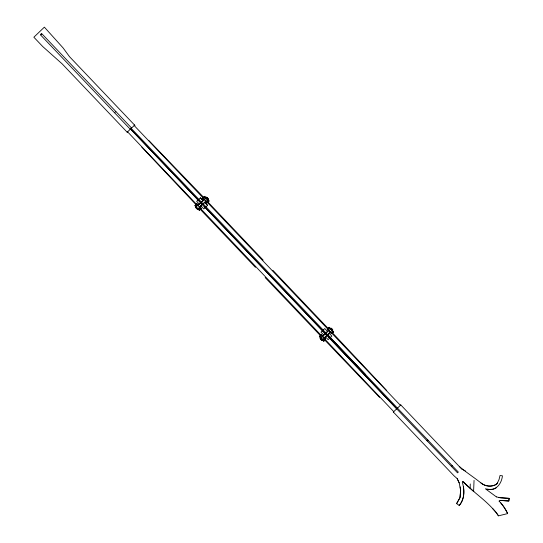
<?xml version="1.0" encoding="UTF-8"?>
<svg xmlns="http://www.w3.org/2000/svg" width="543" height="543" viewBox="0 0 543 543"><rect width="100%" height="100%" fill="white"/><g stroke="black" fill="none" stroke-linecap="round" stroke-linejoin="round"><path stroke-width="0.81" d="M196.966 204.012L195.399 205.621L196.335 206.496L195.521 205.627M197.489 209.265L195.555 207.46L196.125 206.924L194.883 205.614L196.457 204.114M199.301 209.883L201.019 208.254L199.308 209.863L198.066 208.546L197.496 209.089L196.023 207.46L196.566 206.931M199.6 206.598L201.175 208.254L199.301 210.039L198.059 208.729L197.489 209.265L198.052 208.946L199.295 210.256L199.322 209.252L198.086 207.942L197.516 208.587L195.948 207.46L197.021 206.937L195.276 205.621L196.152 206.496M203.53 198.365L204.609 196.742L202.892 198.351M204.317 200.007L202.743 198.351L204.616 196.349L205.865 197.652L206.428 197.116L208.356 199.138L207.793 199.681L209.035 200.985L206.937 202.98M204.589 197.353L205.831 198.657L206.394 198.012L207.487 199.138L206.415 197.509L207.989 199.138L206.401 197.733M325.529 339.192L323.811 340.821L322.569 339.45L322.006 340.033L320.431 338.404L321.069 337.868M322.006 340.033L322.569 339.45M320.954 335.058L319.379 336.558L320.628 337.861L320.065 338.404L321.992 340.434L322.556 339.891L323.811 340.97M323.818 340.787L323.832 340.196L325.216 339.151M327.673 329.296L329.234 328.053M327.422 329.289L328.026 329.302L327.422 329.296L329.119 327.66L327.524 329.296M329.092 328.291L329.133 327.286L330.368 328.596L330.931 328.06L332.866 330.083L332.078 330.619L333.538 331.929L332.296 330.619C333.66 330.205 330.768 326.906 330.361 328.814L329.119 327.51L327.246 329.289L328.82 330.945M327.904 329.302L331.468 333.029L332.642 331.916L331.4 330.606L332.465 330.076L330.918 328.447L332.241 330.083M207.1 202.125L331.474 332.92L333.144 331.922L331.454 333.456M206.394 197.937L206.415 197.516L205.845 198.168M470.279 483.976L470.116 488.164M473.598 491.354L474.053 480.412M480.928 482.944C485.422 486.569 492.338 487.349 497.062 483.745L499.044 479.503L500.028 475.505L502.438 475.817C501.705 483.514 495.868 491.524 487.214 489.27M460.192 486.915L460.62 490.539L459.969 497.68L456.622 503.605L459.989 497.7L460.647 490.567L459.222 482.931L457.192 478.6L454.26 476.055L393.234 411.906M499.085 501.074L500.856 503.015A45.856 45.822 -43.6 0 1 506.619 511.506L507.644 513.59L498.467 515.85C489.121 502.126 474.324 493.37 462.887 481.532L462.297 482.13C464.632 489.827 464.815 499.112 459.208 505.485C463.756 500.307 464.57 492.969 463.369 486.372M497.517 482.937C496.119 485.137 493.261 485.788 490.838 486.073A13.561 13.555 -48.7 0 1 480.955 482.965C473.89 477.277 466.098 472.342 459.344 466.485M499.166 501.155L499.865 500.408L508.798 501.013L509.137 498.365L498.562 497.571M195.636 205.627L196.953 204.372M205.831 198.548L204.589 197.245L203.421 198.358L206.964 202.084L208.139 200.971L206.897 199.668M208.641 200.978L206.951 202.587L208.668 200.978L208.369 200.747M205.363 201.107L206.944 202.763L208.817 200.978L207.575 199.675C209.489 199.376 206.252 195.969 205.858 197.869L204.616 196.566M324.103 337.536L325.678 339.192L323.804 340.977L322.562 339.674C322.162 341.574 318.924 338.174 320.845 337.868L319.603 336.558L321.476 334.78L323.051 336.436M319.752 336.565L321.47 334.936L319.759 336.565L321.144 337.868M320.879 338.411L321.524 337.875L320.282 336.572L321.449 335.459L324.999 339.185L323.825 340.393M320.39 336.572L321.449 335.567L320.39 336.572L321.632 337.875L320.458 338.404L322.033 339.429L322.59 338.886M114.559 112.74L115.842 111.519M130.225 129.214L131.515 127.992L41.947 33.836L40.664 35.057L130.293 129.282M134.589 125.094L134.148 125.514L206.971 201.982M134.63 125.134L127.177 132.214L127.544 131.8L196.98 204.792M200.421 197.828L203.17 200.72L200.421 197.822L196.661 201.399L199.417 204.29M203.041 197.849L204.623 196.349M195.256 205.621L196.966 203.985M195.575 205.648L196.96 204.263L195.758 205.627L196.946 204.494L200.496 208.24L199.315 209.374L198.08 208.05M196.946 204.616L195.88 205.634L196.715 206.503M197.693 205.403L200.7 202.539L202.654 204.596L199.648 207.453M204.27 199.145L201.263 202.01L203.211 204.059L206.225 201.202M195.779 207.46L196.342 206.924L195.1 205.621L196.973 203.835L198.548 205.492M197.964 205.688L200.971 202.824M201.528 202.295L204.541 199.43M207.46 199.132L206.788 199.668L208.03 200.971M197.543 208.811L196.172 207.467M199.376 207.175L202.383 204.311M202.946 203.774L205.953 200.917M206.958 202.105L208.152 200.964M199.322 209.381L200.584 208.247M208.281 200.978L206.958 202.342L208.519 200.978M200.761 208.254L199.206 209.469M206.944 202.763L208.817 200.985M199.288 210.256L200.862 208.763M207.575 205.349L204.826 202.451L207.575 205.335L203.815 208.919L200.516 205.444M327.551 328.786L329.133 327.286M319.603 336.558L321.476 334.78M327.728 329.357L329.106 327.931M320.261 336.579L321.456 335.438M327.829 329.302L329.099 328.189L330.334 329.601L330.897 329.065M322.196 336.348L325.203 333.483M328.773 330.09L325.766 332.947L327.721 335.004L330.728 332.14M330.918 328.461L330.354 329.038L329.112 327.694M319.379 336.558L320.037 336.565L321.3 337.875L320.58 338.411L322.013 339.918M325.474 333.769L322.467 336.626L393.763 411.655L393.349 412.028L400.809 404.949M326.038 333.232L329.044 330.375M330.341 329.492L330.904 328.956L331.99 330.076M331.291 330.606L331.854 330.069M322.019 339.531L322.583 338.995L323.825 340.298M323.879 338.113L326.886 335.255M327.449 334.719L330.456 331.854M331.78 330.612L332.418 330.076L331.895 330.619M324.151 338.398L327.157 335.533L203.951 206.123M325.257 339.185L323.818 340.549L322.956 339.619M331.943 332.845L332.913 331.916L332.004 331.013M323.818 340.753L325.501 339.192M331.454 333.483L333.097 331.922L331.854 330.612M333.321 331.922L331.447 333.707L329.873 332.051M323.798 341.194L325.372 339.694M331.963 333.429L333.538 331.929M426.947 440.672L427.735 439.925M427.219 440.957L427.999 440.21M451.457 466.437L452.244 465.69M320.737 338.377L321.3 337.875M496.098 487.926C492.99 489.827 488.829 489.63 485.381 488.781L496.383 496.879M208.207 200.971L209.035 200.985M500.605 500.395L508.811 501.019L509.13 498.352L500.802 497.836L496.404 496.899M461.557 468.867L465.494 471.046M456.609 503.585L459.208 505.485M473.869 491.598L462.887 481.532M148.789 140.481L204.053 197.754M324.47 339.748L379.577 397.374M206.408 197.577L207.894 199.138M206.388 198.114L207.358 199.138M204.609 196.749L205.851 198.1M205.43 197.733L204.602 196.865L202.919 198.351L204.154 199.532M204.602 196.973L205.458 197.924M329.099 328.108L329.94 328.99M207.596 201.704L263.138 260.09M272.83 270.278L328.366 328.664M135.01 125.535L69.552 56.723L63.097 47.927L44.37 27.15L33.863 37.216L42.754 46.562L62.133 63.843L127.564 132.621M400.686 404.82L461.584 468.901M331.929 333.348L400.401 405.329M327.544 329.296L328.664 330.47M41.078 33.462L41.675 34.094M131.168 128.297L200.822 201.439M203.231 203.924L325.875 332.845M328.189 335.282L458.319 472.084L457.539 472.831L327.062 335.574M328.25 335.452L365.473 374.5M130.51 128.929L200.754 202.729M328.053 336.585L396.777 408.825M40.569 34.501L40.888 34.84M130.524 129.064L200.734 202.872M203.014 205.274L325.087 333.592M498.467 515.85L496.275 512.517L492.426 508.336M196.966 204.059L198.1 205.261M324.259 338.017L325.379 339.192M200.089 208.057L321.286 335.465M199.926 209.001L255.468 267.38M265.16 277.575L320.703 335.954M323.004 339.321L323.832 340.189M196.356 207.467L197.516 208.688M320.954 338.404L322.026 339.538M195.921 207.46L197.496 209.116M195.772 207.46L197.496 209.272M327.483 331.44L324.728 328.549L320.967 332.119L323.723 335.017M329.126 333.178L331.882 336.069L328.115 339.646L325.366 336.748M141.791 147.133L196.383 205.05M332.126 332.445L386.731 390.546M507.596 513.535L506.565 511.445A46.033 46.019 -48.7 0 0 500.782 502.94M457.158 478.566L459.202 482.91M201.955 203.211L201.467 204.216L201.955 203.211M320.933 335.56L319.881 336.565L320.94 335.56M326.472 334.162L325.529 334.685L326.472 334.162M200.998 208.247L200.394 208.24L200.985 208.254"/></g></svg>
